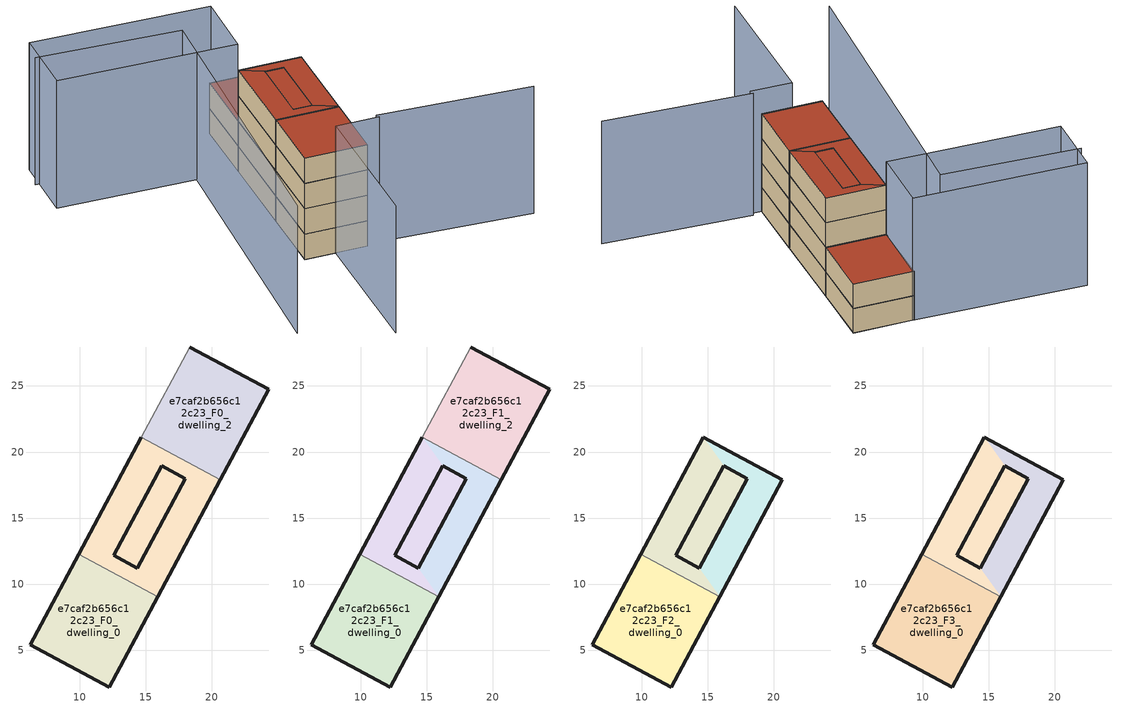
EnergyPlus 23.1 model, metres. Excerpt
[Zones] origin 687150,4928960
e7caf2b656c12c23_F0_dwelling_0
 floor ground (EU_floor_Construction): 12.25,2.24 15.91,9.06 9.92,12.27 6.26,5.45 z0
 wall outside (EU_wall_Construction): 15.91,9.06 12.25,2.24 6.26,5.45 9.92,12.27 z0:3
 wall to e7caf2b656c12c23_F0_dwelling_1 (EU_wall_Construction): 9.92,12.27 15.91,9.06 z0:3
e7caf2b656c12c23_F0_dwelling_1
 floor ground (EU_floor_Construction): 14.38,11.24 17.99,17.99 16.2,18.95 12.58,12.2 z0; 15.91,9.06 14.38,11.24 12.58,12.2 16.2,18.95 14.67,21.12 9.92,12.27 z0; 15.91,9.06 20.65,17.91 14.67,21.12 16.2,18.95 17.99,17.99 14.38,11.24 z0
 wall outside (EU_wall_Construction): 9.92,12.27 14.67,21.12 / 20.65,17.91 15.91,9.06 z0:3
 wall to e7caf2b656c12c23_F0_dwelling_2 (EU_wall_Construction): 14.67,21.12 20.65,17.91 z0:3
e7caf2b656c12c23_F0_dwelling_2
 floor ground (EU_floor_Construction): 20.65,17.91 24.31,24.74 18.32,27.95 14.67,21.12 z0
 wall outside (EU_wall_Construction): 18.32,27.95 24.31,24.74 20.65,17.91 z0:3
 wall adiabatic (EU_wall_Construction): 14.67,21.12 18.32,27.95 z0:3
e7caf2b656c12c23_F0_circulation
 floor ground (EU_floor_Construction): 14.38,11.24 17.99,17.99 16.2,18.95 12.58,12.2 z0; 15.91,9.06 14.38,11.24 12.58,12.2 16.2,18.95 14.67,21.12 9.92,12.27 z0; 15.91,9.06 20.65,17.91 14.67,21.12 16.2,18.95 17.99,17.99 14.38,11.24 z0
 wall outside (EU_wall_Construction): 14.38,11.24 12.58,12.2 16.2,18.95 17.99,17.99 14.38,11.24 z0:3
e7caf2b656c12c23_F1_dwelling_0
 floor to e7caf2b656c12c23_F0_dwelling_0 (EU_floor_Construction): 12.25,2.24 15.91,9.06 9.92,12.27 6.26,5.45 z3
 wall outside (EU_wall_Construction): 15.91,9.06 12.25,2.24 6.26,5.45 9.92,12.27 z3:6
 wall to e7caf2b656c12c23_F1_dwelling_1 (EU_wall_Construction): 9.92,12.27 15.91,9.06 z3:6
e7caf2b656c12c23_F1_dwelling_1
 floor outside (EU_floor_Construction): 15.91,9.06 20.65,17.91 14.67,21.12 16.2,18.95 17.99,17.99 14.38,11.24 z3; 15.91,9.06 14.38,11.24 12.58,12.2 16.2,18.95 14.67,21.12 9.92,12.27 z3; 14.38,11.24 17.99,17.99 16.2,18.95 12.58,12.2 z3
 wall outside (EU_wall_Construction): 9.92,12.27 14.67,21.12 / 20.65,17.91 15.91,9.06 z3:6
 wall to e7caf2b656c12c23_F1_dwelling_2 (EU_wall_Construction): 14.67,21.12 20.65,17.91 z3:6
e7caf2b656c12c23_F1_dwelling_2
 floor to e7caf2b656c12c23_F0_dwelling_2 (EU_floor_Construction): 20.65,17.91 24.31,24.74 18.32,27.95 14.67,21.12 z3
 wall outside (EU_wall_Construction): 18.32,27.95 24.31,24.74 20.65,17.91 z3:6
 wall adiabatic (EU_wall_Construction): 14.67,21.12 18.32,27.95 z3:6
 roof outside (EU_roof_Construction): 24.31,24.74 20.65,17.91 14.67,21.12 18.32,27.95 z6
e7caf2b656c12c23_F1_circulation
 floor to e7caf2b656c12c23_F0_circulation (EU_floor_Construction): 14.38,11.24 17.99,17.99 16.2,18.95 12.58,12.2 z3; 15.91,9.06 14.38,11.24 12.58,12.2 16.2,18.95 14.67,21.12 9.92,12.27 z3; 15.91,9.06 20.65,17.91 14.67,21.12 16.2,18.95 17.99,17.99 14.38,11.24 z3
 wall outside (EU_wall_Construction): 14.38,11.24 12.58,12.2 16.2,18.95 17.99,17.99 14.38,11.24 z3:6
e7caf2b656c12c23_F2_dwelling_0
 floor to e7caf2b656c12c23_F1_dwelling_0 (EU_floor_Construction): 12.25,2.24 15.91,9.06 9.92,12.27 6.26,5.45 z6
 wall outside (EU_wall_Construction): 15.91,9.06 12.25,2.24 6.26,5.45 9.92,12.27 z6:9
 wall to e7caf2b656c12c23_F2_dwelling_1 (EU_wall_Construction): 9.92,12.27 15.91,9.06 z6:9
e7caf2b656c12c23_F2_dwelling_1
 floor outside (EU_floor_Construction): 15.91,9.06 20.65,17.91 14.67,21.12 16.2,18.95 17.99,17.99 14.38,11.24 z6; 15.91,9.06 14.38,11.24 12.58,12.2 16.2,18.95 14.67,21.12 9.92,12.27 z6; 14.38,11.24 17.99,17.99 16.2,18.95 12.58,12.2 z6
 wall outside (EU_wall_Construction): 9.92,12.27 14.67,21.12 20.65,17.91 15.91,9.06 z6:9
e7caf2b656c12c23_F2_circulation
 floor to e7caf2b656c12c23_F1_circulation (EU_floor_Construction): 14.38,11.24 17.99,17.99 16.2,18.95 12.58,12.2 z6; 15.91,9.06 14.38,11.24 12.58,12.2 16.2,18.95 14.67,21.12 9.92,12.27 z6; 15.91,9.06 20.65,17.91 14.67,21.12 16.2,18.95 17.99,17.99 14.38,11.24 z6
 wall outside (EU_wall_Construction): 14.38,11.24 12.58,12.2 16.2,18.95 17.99,17.99 14.38,11.24 z6:9
e7caf2b656c12c23_F3_dwelling_0
 floor to e7caf2b656c12c23_F2_dwelling_0 (EU_floor_Construction): 12.25,2.24 15.91,9.06 9.92,12.27 6.26,5.45 z9
 wall outside (EU_wall_Construction): 15.91,9.06 12.25,2.24 6.26,5.45 9.92,12.27 z9:12
 wall to e7caf2b656c12c23_F3_dwelling_1 (EU_wall_Construction): 9.92,12.27 15.91,9.06 z9:12
 roof outside (EU_roof_Construction): 15.91,9.06 12.25,2.24 6.26,5.45 9.92,12.27 z12
e7caf2b656c12c23_F3_dwelling_1
 floor outside (EU_floor_Construction): 15.91,9.06 20.65,17.91 14.67,21.12 16.2,18.95 17.99,17.99 14.38,11.24 z9; 15.91,9.06 14.38,11.24 12.58,12.2 16.2,18.95 14.67,21.12 9.92,12.27 z9; 14.38,11.24 17.99,17.99 16.2,18.95 12.58,12.2 z9
 wall outside (EU_wall_Construction): 9.92,12.27 14.67,21.12 20.65,17.91 15.91,9.06 z9:12
 roof outside (EU_roof_Construction): 17.99,17.99 14.38,11.24 12.58,12.2 16.2,18.95 z12; 14.67,21.12 16.2,18.95 12.58,12.2 14.38,11.24 15.91,9.06 9.92,12.27 z12; 20.65,17.91 15.91,9.06 14.38,11.24 17.99,17.99 16.2,18.95 14.67,21.12 z12
e7caf2b656c12c23_F3_circulation
 floor to e7caf2b656c12c23_F2_circulation (EU_floor_Construction): 14.38,11.24 17.99,17.99 16.2,18.95 12.58,12.2 z9; 15.91,9.06 14.38,11.24 12.58,12.2 16.2,18.95 14.67,21.12 9.92,12.27 z9; 15.91,9.06 20.65,17.91 14.67,21.12 16.2,18.95 17.99,17.99 14.38,11.24 z9
 wall outside (EU_wall_Construction): 14.38,11.24 12.58,12.2 16.2,18.95 17.99,17.99 14.38,11.24 z9:12
 roof outside (EU_roof_Construction): 17.99,17.99 14.38,11.24 12.58,12.2 16.2,18.95 z12; 14.67,21.12 16.2,18.95 12.58,12.2 14.38,11.24 15.91,9.06 9.92,12.27 z12; 20.65,17.91 15.91,9.06 14.38,11.24 17.99,17.99 16.2,18.95 14.67,21.12 z12
shading: 13.35,2.07 27.64,-6.51 / 1.55,-10.34 9.18,3.83 / 9.18,3.83 13.3,1.61 / -0.19,35.13 13.15,27.15 / 13.15,27.15 -4.77,-2.77 / 1.57,37.37 18.49,27.9 / 18.49,27.9 14.75,21.23 / 14.75,21.23 -2.16,30.7 / -2.16,30.7 1.57,37.37 z0:15
[Building]
EU S2 Campaign: North Axis=0; Terrain=City; Solar Distribution=FullExterior
[Site:Location]
Bologna: Latitude=44.5; Longitude=11.25; Time Zone=1; Elevation=37
[SizingPeriod:WeatherFileDays]
AnnualSizingPeriod: Begin Month=1; Begin Day of Month=1; End Month=12; End Day of Month=31; Day of Week for Start Day=Monday; Use Weather File Daylight Saving Period=No; Use Weather File Rain and Snow Indicators=No
[MATERIAL]
EU_InternalMass_Material: Roughness=MediumRough; Thickness=0.1; Conductivity=1; Density=1800; Specific Heat=900; Thermal Absorptance=0.9; Solar Absorptance=0.7; Visible Absorptance=0.7
[MATERIAL:NOMASS] Roughness=MediumRough; Thermal Absorptance=0.9; Solar Absorptance=0.7; Visible Absorptance=0.7
Name | Thermal Resistance
EU_wall_NoMass | 0.818544
EU_roof_NoMass | 0.6448
EU_floor_NoMass | 0.806
[CONSTRUCTION]
EU_wall_Construction: EU_wall_NoMass
EU_roof_Construction: EU_roof_NoMass
EU_floor_Construction: EU_floor_NoMass
EU_InternalMass_Construction: EU_InternalMass_Material
[ZONE] Type=1; Multiplier=1; Ceiling Height=autocalculate; Floor Area=autocalculate; Part of Total Floor Area=Yes
Name | Volume
e7caf2b656c12c23_F0_dwelling_0 | 157.755
e7caf2b656c12c23_F1_dwelling_0; e7caf2b656c12c23_F2_dwelling_0; e7caf2b656c12c23_F3_dwelling_0 | 157.756
e7caf2b656c12c23_F0_dwelling_1; e7caf2b656c12c23_F0_circulation; e7caf2b656c12c23_F1_circulation; e7caf2b656c12c23_F2_circulation; e7caf2b656c12c23_F3_circulation | 204.572
e7caf2b656c12c23_F1_dwelling_1; e7caf2b656c12c23_F2_dwelling_1; e7caf2b656c12c23_F3_dwelling_1 | 204.571
e7caf2b656c12c23_F0_dwelling_2; e7caf2b656c12c23_F1_dwelling_2 | 157.781
[INTERNALMASS] Construction=EU_InternalMass_Construction
Name | Zone or ZoneList | Surface Area
e7caf2b656c12c23_F0_dwelling_0_EU_InternalMass | e7caf2b656c12c23_F0_dwelling_0 | 52.5862
e7caf2b656c12c23_F0_dwelling_1_EU_InternalMass | e7caf2b656c12c23_F0_dwelling_1 | 52.5862
e7caf2b656c12c23_F0_dwelling_2_EU_InternalMass | e7caf2b656c12c23_F0_dwelling_2 | 52.5862
e7caf2b656c12c23_F1_dwelling_0_EU_InternalMass | e7caf2b656c12c23_F1_dwelling_0 | 52.5862
e7caf2b656c12c23_F1_dwelling_1_EU_InternalMass | e7caf2b656c12c23_F1_dwelling_1 | 52.5862
e7caf2b656c12c23_F1_dwelling_2_EU_InternalMass | e7caf2b656c12c23_F1_dwelling_2 | 52.5862
e7caf2b656c12c23_F2_dwelling_0_EU_InternalMass | e7caf2b656c12c23_F2_dwelling_0 | 78.8793
e7caf2b656c12c23_F2_dwelling_1_EU_InternalMass | e7caf2b656c12c23_F2_dwelling_1 | 78.8793
e7caf2b656c12c23_F3_dwelling_0_EU_InternalMass | e7caf2b656c12c23_F3_dwelling_0 | 78.8793
e7caf2b656c12c23_F3_dwelling_1_EU_InternalMass | e7caf2b656c12c23_F3_dwelling_1 | 78.8793
[OTHEREQUIPMENT] Fuel Type=Electricity; Design Level Calculation Method=Watts/Area; Power per Zone Floor Area=1; Fraction Latent=0; Fraction Radiant=0; Fraction Lost=0; Carbon Dioxide Generation Rate=0; EndUse Subcategory=EU_Step8_InternalGains
Name | Zone or ZoneList or Space or SpaceList | Schedule
EU_Step8_InternalGain_e7caf2b656c12c23_F0_dwelling_0_f000 | e7caf2b656c12c23_F0_dwelling_0 | EU_Step8_GainSchedule_e7caf2b656c12c23_F0_dwelling_0_f000
EU_Step8_InternalGain_e7caf2b656c12c23_F0_dwelling_1_f000 | e7caf2b656c12c23_F0_dwelling_1 | EU_Step8_GainSchedule_e7caf2b656c12c23_F0_dwelling_1_f000
EU_Step8_InternalGain_e7caf2b656c12c23_F0_dwelling_2_f000 | e7caf2b656c12c23_F0_dwelling_2 | EU_Step8_GainSchedule_e7caf2b656c12c23_F0_dwelling_2_f000
EU_Step8_InternalGain_e7caf2b656c12c23_F1_dwelling_0_f000 | e7caf2b656c12c23_F1_dwelling_0 | EU_Step8_GainSchedule_e7caf2b656c12c23_F1_dwelling_0_f000
EU_Step8_InternalGain_e7caf2b656c12c23_F1_dwelling_1_f000 | e7caf2b656c12c23_F1_dwelling_1 | EU_Step8_GainSchedule_e7caf2b656c12c23_F1_dwelling_1_f000
EU_Step8_InternalGain_e7caf2b656c12c23_F1_dwelling_2_f000 | e7caf2b656c12c23_F1_dwelling_2 | EU_Step8_GainSchedule_e7caf2b656c12c23_F1_dwelling_2_f000
EU_Step8_InternalGain_e7caf2b656c12c23_F2_dwelling_0_f000 | e7caf2b656c12c23_F2_dwelling_0 | EU_Step8_GainSchedule_e7caf2b656c12c23_F2_dwelling_0_f000
EU_Step8_InternalGain_e7caf2b656c12c23_F2_dwelling_1_f000 | e7caf2b656c12c23_F2_dwelling_1 | EU_Step8_GainSchedule_e7caf2b656c12c23_F2_dwelling_1_f000
EU_Step8_InternalGain_e7caf2b656c12c23_F3_dwelling_0_f000 | e7caf2b656c12c23_F3_dwelling_0 | EU_Step8_GainSchedule_e7caf2b656c12c23_F3_dwelling_0_f000
EU_Step8_InternalGain_e7caf2b656c12c23_F3_dwelling_1_f000 | e7caf2b656c12c23_F3_dwelling_1 | EU_Step8_GainSchedule_e7caf2b656c12c23_F3_dwelling_1_f000
[ZONEINFILTRATION:DESIGNFLOWRATE] Schedule=EU_AlwaysOn; Design Flow Rate Calculation Method=Flow/Area; Flow Rate per Floor Area=0.0005; Constant Term Coefficient=1; Temperature Term Coefficient=0; Velocity Term Coefficient=0; Velocity Squared Term Coefficient=0
Name | Zone or ZoneList or Space or SpaceList
EU_Circulation_Infiltration_e7caf2b656c12c23_F0_circulation | e7caf2b656c12c23_F0_circulation
EU_Circulation_Infiltration_e7caf2b656c12c23_F1_circulation | e7caf2b656c12c23_F1_circulation
EU_Circulation_Infiltration_e7caf2b656c12c23_F2_circulation | e7caf2b656c12c23_F2_circulation
EU_Circulation_Infiltration_e7caf2b656c12c23_F3_circulation | e7caf2b656c12c23_F3_circulation
[ZONEVENTILATION:DESIGNFLOWRATE] Schedule=EU_AlwaysOn; Design Flow Rate Calculation Method=AirChanges/Hour; Air Changes per Hour=0.708969; Ventilation Type=Natural; Fan Pressure Rise=0; Fan Total Efficiency=1; Constant Term Coefficient=1; Temperature Term Coefficient=0; Velocity Term Coefficient=0; Velocity Squared Term Coefficient=0; Minimum Indoor Temperature=-100; Maximum Indoor Temperature=100; Delta Temperature=-100; Minimum Outdoor Temperature=-100; Maximum Outdoor Temperature=100; Maximum Wind Speed=40
Name | Zone or ZoneList or Space or SpaceList
EU_ConstantAir_e7caf2b656c12c23_F0_dwelling_0 | e7caf2b656c12c23_F0_dwelling_0
EU_ConstantAir_e7caf2b656c12c23_F0_dwelling_1 | e7caf2b656c12c23_F0_dwelling_1
EU_ConstantAir_e7caf2b656c12c23_F0_dwelling_2 | e7caf2b656c12c23_F0_dwelling_2
EU_ConstantAir_e7caf2b656c12c23_F1_dwelling_0 | e7caf2b656c12c23_F1_dwelling_0
EU_ConstantAir_e7caf2b656c12c23_F1_dwelling_1 | e7caf2b656c12c23_F1_dwelling_1
EU_ConstantAir_e7caf2b656c12c23_F1_dwelling_2 | e7caf2b656c12c23_F1_dwelling_2
EU_ConstantAir_e7caf2b656c12c23_F2_dwelling_0 | e7caf2b656c12c23_F2_dwelling_0
EU_ConstantAir_e7caf2b656c12c23_F2_dwelling_1 | e7caf2b656c12c23_F2_dwelling_1
EU_ConstantAir_e7caf2b656c12c23_F3_dwelling_0 | e7caf2b656c12c23_F3_dwelling_0
EU_ConstantAir_e7caf2b656c12c23_F3_dwelling_1 | e7caf2b656c12c23_F3_dwelling_1
[HVACTEMPLATE:THERMOSTAT] Constant Heating Setpoint=20; Constant Cooling Setpoint=50
EU_HeatOnly_e7caf2b656c12c23_F0_dwelling_0; EU_HeatOnly_e7caf2b656c12c23_F0_dwelling_1; EU_HeatOnly_e7caf2b656c12c23_F0_dwelling_2; EU_HeatOnly_e7caf2b656c12c23_F1_dwelling_0; EU_HeatOnly_e7caf2b656c12c23_F1_dwelling_1; EU_HeatOnly_e7caf2b656c12c23_F1_dwelling_2; EU_HeatOnly_e7caf2b656c12c23_F2_dwelling_0; EU_HeatOnly_e7caf2b656c12c23_F2_dwelling_1; EU_HeatOnly_e7caf2b656c12c23_F3_dwelling_0; EU_HeatOnly_e7caf2b656c12c23_F3_dwelling_1
[HVACTEMPLATE:ZONE:IDEALLOADSAIRSYSTEM] System Availability Schedule=EU_AlwaysOn; Maximum Heating Supply Air Temperature=50; Minimum Cooling Supply Air Temperature=13; Maximum Heating Supply Air Humidity Ratio=0.0156; Minimum Cooling Supply Air Humidity Ratio=0.0077; Heating Limit=NoLimit; Cooling Limit=NoLimit; Heating Availability Schedule=EU_AlwaysOn; Cooling Availability Schedule=EU_CoolingOff; Dehumidification Control Type=ConstantSensibleHeatRatio; Cooling Sensible Heat Ratio=0.7; Dehumidification Setpoint=60; Humidification Control Type=None; Humidification Setpoint=30; Outdoor Air Method=None; Outdoor Air Flow Rate per Person=0.00944; Outdoor Air Flow Rate per Zone Floor Area=0; Outdoor Air Flow Rate per Zone=0; Demand Controlled Ventilation Type=None; Outdoor Air Economizer Type=NoEconomizer; Heat Recovery Type=None; Sensible Heat Recovery Effectiveness=0.7; Latent Heat Recovery Effectiveness=0.65
Name | Template Thermostat
e7caf2b656c12c23_F0_dwelling_0 | EU_HeatOnly_e7caf2b656c12c23_F0_dwelling_0
e7caf2b656c12c23_F0_dwelling_1 | EU_HeatOnly_e7caf2b656c12c23_F0_dwelling_1
e7caf2b656c12c23_F0_dwelling_2 | EU_HeatOnly_e7caf2b656c12c23_F0_dwelling_2
e7caf2b656c12c23_F1_dwelling_0 | EU_HeatOnly_e7caf2b656c12c23_F1_dwelling_0
e7caf2b656c12c23_F1_dwelling_1 | EU_HeatOnly_e7caf2b656c12c23_F1_dwelling_1
e7caf2b656c12c23_F1_dwelling_2 | EU_HeatOnly_e7caf2b656c12c23_F1_dwelling_2
e7caf2b656c12c23_F2_dwelling_0 | EU_HeatOnly_e7caf2b656c12c23_F2_dwelling_0
e7caf2b656c12c23_F2_dwelling_1 | EU_HeatOnly_e7caf2b656c12c23_F2_dwelling_1
e7caf2b656c12c23_F3_dwelling_0 | EU_HeatOnly_e7caf2b656c12c23_F3_dwelling_0
e7caf2b656c12c23_F3_dwelling_1 | EU_HeatOnly_e7caf2b656c12c23_F3_dwelling_1
[SIZING:ZONE] Zone Cooling Design Supply Air Temperature Input Method=SupplyAirTemperature; Zone Cooling Design Supply Air Temperature=13; Zone Heating Design Supply Air Temperature Input Method=SupplyAirTemperature; Zone Heating Design Supply Air Temperature=50; Zone Cooling Design Supply Air Humidity Ratio=0.008; Zone Heating Design Supply Air Humidity Ratio=0.008; Cooling Design Air Flow Method=DesignDay; Cooling Design Air Flow Rate=0; Cooling Minimum Air Flow per Zone Floor Area=0.000762; Cooling Minimum Air Flow=0; Cooling Minimum Air Flow Fraction=0.2; Heating Design Air Flow Method=DesignDay; Heating Design Air Flow Rate=0; Heating Maximum Air Flow per Zone Floor Area=0.002032; Heating Maximum Air Flow=0.141576; Heating Maximum Air Flow Fraction=0.3; Account for Dedicated Outdoor Air System=No; Dedicated Outdoor Air System Control Strategy=NeutralSupplyAir; Dedicated Outdoor Air Low Setpoint Temperature for Design=autosize; Dedicated Outdoor Air High Setpoint Temperature for Design=autosize; Zone Load Sizing Method=Sensible Load Only No Latent Load; Zone Latent Cooling Design Supply Air Humidity Ratio Input Method=HumidityRatioDifference; Zone Cooling Design Supply Air Humidity Ratio Difference=0.005; Zone Latent Heating Design Supply Air Humidity Ratio Input Method=HumidityRatioDifference; Zone Humidification Design Supply Air Humidity Ratio Difference=0.005
e7caf2b656c12c23_F0_dwelling_0; e7caf2b656c12c23_F0_dwelling_1; e7caf2b656c12c23_F0_dwelling_2; e7caf2b656c12c23_F1_dwelling_0; e7caf2b656c12c23_F1_dwelling_1; e7caf2b656c12c23_F1_dwelling_2; e7caf2b656c12c23_F2_dwelling_0; e7caf2b656c12c23_F2_dwelling_1; e7caf2b656c12c23_F3_dwelling_0; e7caf2b656c12c23_F3_dwelling_1
[SCHEDULE:CONSTANT]
Name | Hourly Value
EU_AlwaysOn | 1
EU_CoolingOff | 0
[SCHEDULE:FILE] Column Number=1; Rows to Skip at Top=0; Number of Hours of Data=8760; Column Separator=Comma; Interpolate to Timestep=No; Minutes per Item=60; Adjust Schedule for Daylight Savings=Yes
Name | File
EU_Step8_GainSchedule_e7caf2b656c12c23_F0_dwelling_0_f000 | ../../schedules/e7caf2b656c12c23/e7caf2b656c12c23_F0_dwelling_0_f000_gain.csv
EU_Step8_GainSchedule_e7caf2b656c12c23_F0_dwelling_1_f000 | ../../schedules/e7caf2b656c12c23/e7caf2b656c12c23_F0_dwelling_1_f000_gain.csv
EU_Step8_GainSchedule_e7caf2b656c12c23_F0_dwelling_2_f000 | ../../schedules/e7caf2b656c12c23/e7caf2b656c12c23_F0_dwelling_2_f000_gain.csv
EU_Step8_GainSchedule_e7caf2b656c12c23_F1_dwelling_0_f000 | ../../schedules/e7caf2b656c12c23/e7caf2b656c12c23_F1_dwelling_0_f000_gain.csv
EU_Step8_GainSchedule_e7caf2b656c12c23_F1_dwelling_1_f000 | ../../schedules/e7caf2b656c12c23/e7caf2b656c12c23_F1_dwelling_1_f000_gain.csv
EU_Step8_GainSchedule_e7caf2b656c12c23_F1_dwelling_2_f000 | ../../schedules/e7caf2b656c12c23/e7caf2b656c12c23_F1_dwelling_2_f000_gain.csv
EU_Step8_GainSchedule_e7caf2b656c12c23_F2_dwelling_0_f000 | ../../schedules/e7caf2b656c12c23/e7caf2b656c12c23_F2_dwelling_0_f000_gain.csv
EU_Step8_GainSchedule_e7caf2b656c12c23_F2_dwelling_1_f000 | ../../schedules/e7caf2b656c12c23/e7caf2b656c12c23_F2_dwelling_1_f000_gain.csv
EU_Step8_GainSchedule_e7caf2b656c12c23_F3_dwelling_0_f000 | ../../schedules/e7caf2b656c12c23/e7caf2b656c12c23_F3_dwelling_0_f000_gain.csv
EU_Step8_GainSchedule_e7caf2b656c12c23_F3_dwelling_1_f000 | ../../schedules/e7caf2b656c12c23/e7caf2b656c12c23_F3_dwelling_1_f000_gain.csv
